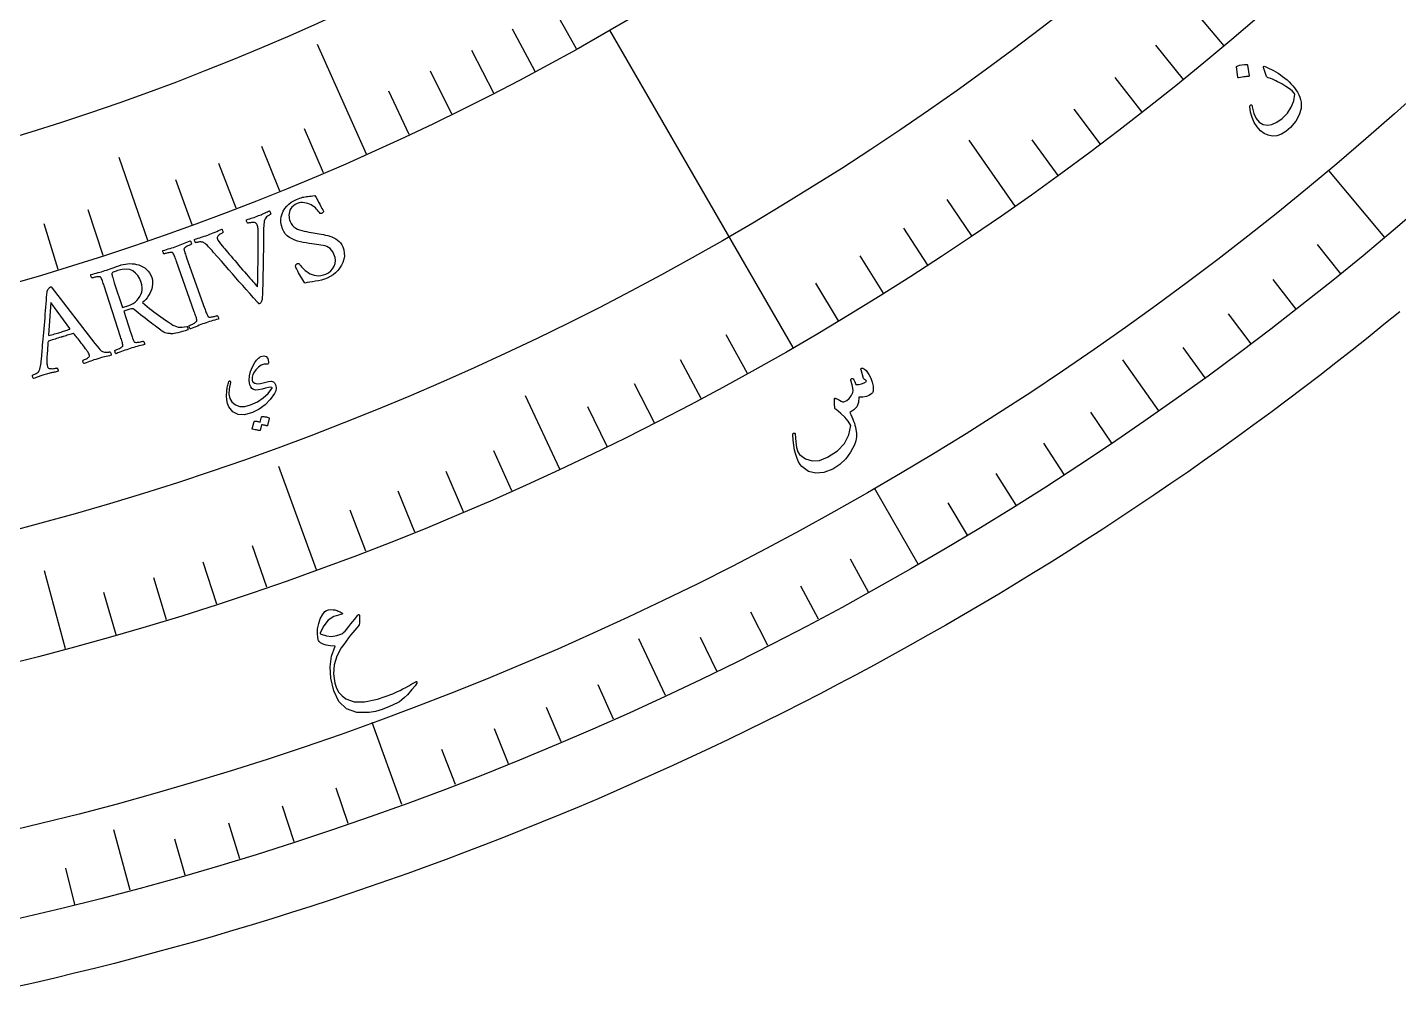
# Model space of a CAD drawing. Header units: millimetres. Extents: x -82 to 82, y -82 to 107.
# Drawn here: x 18.39 to 52.31, y -80.85 to -56.74 of the extents above; entities that cross this region are included whole.
import ezdxf

# ---------------------------------------------------------------- set-up
doc = ezdxf.new("R2010")
doc.units = ezdxf.units.MM
for name, color, linetype in [('CUT_OUTER', 1, 'Continuous'), ('ENGRAVE', 7, 'Continuous'), ('ENGRAVE_FINE', 8, 'Continuous'), ('TEXT', 5, 'Continuous')]:
    doc.layers.add(name, color=color, linetype=linetype)

msp = doc.modelspace()

# ---------------------------------------------------------------- linework, layer by layer
at = {"layer": 'CUT_OUTER'}
msp.add_lwpolyline([(52.3374, -63.7734), (51.9452, -64.0933), (51.5509, -64.4108), (51.1547, -64.7259), (50.7566, -65.0386), (50.3566, -65.3488), (49.9547, -65.6565), (49.5509, -65.9618), (49.1452, -66.2646), (48.7377, -66.5649), (48.3283, -66.8627), (47.9172, -67.158), (47.5042, -67.4507), (47.0894, -67.741), (46.6729, -68.0286), (46.2546, -68.3137), (45.8345, -68.5962), (45.4128, -68.8762), (44.9893, -69.1535), (44.5641, -69.4283), (44.1373, -69.7004), (43.7088, -69.9699), (43.2786, -70.2368), (42.8469, -70.501), (42.4135, -70.7626), (41.9785, -71.0215), (41.5419, -71.2778), (41.1038, -71.5313), (40.6641, -71.7822), (40.2229, -72.0303), (39.7802, -72.2758), (39.3359, -72.5185), (38.8902, -72.7585), (38.4431, -72.9958), (37.9944, -73.2303), (37.5444, -73.462), (37.0929, -73.691), (36.6401, -73.9172), (36.1858, -74.1406), (35.7302, -74.3613), (35.2733, -74.5791), (34.815, -74.7941), (34.3554, -75.0064), (33.8946, -75.2157), (33.4324, -75.4223), (32.969, -75.626), (32.5043, -75.8269), (32.0385, -76.0249), (31.5714, -76.2201), (31.1031, -76.4123), (30.6337, -76.6018), (30.1631, -76.7883), (29.6913, -76.9719), (29.2185, -77.1526), (28.7445, -77.3305), (28.2695, -77.5054), (27.7934, -77.6774), (27.3163, -77.8465), (26.8381, -78.0126), (26.3589, -78.1758), (25.8787, -78.3361), (25.3976, -78.4934), (24.9155, -78.6477), (24.4324, -78.7991), (23.9485, -78.9476), (23.4636, -79.093), (22.9779, -79.2355), (22.4913, -79.375), (22.0038, -79.5115), (21.5155, -79.645), (21.0264, -79.7756), (20.5365, -79.9031), (20.0459, -80.0276), (19.5544, -80.1491), (19.0623, -80.2675), (18.5694, -80.383), (18.0759, -80.4954)], dxfattribs=at)
at = {"layer": 'ENGRAVE'}
for points in [[(47.9921, -57.1948), (46.2421, -55.1092)], [(31.9703, -57.268), (30.9086, -55.3662)], [(37.3313, -64.6596), (32.7938, -56.8004)], [(26.7748, -59.8734), (25.5624, -57.1622)], [(42.8247, -61.1599), (41.6795, -59.5245)], [(21.3626, -62.011), (20.6532, -59.9517)], [(51.9694, -61.9347), (50.5773, -60.2757)], [(46.3737, -66.2284), (45.4864, -64.9613)], [(31.5537, -67.6672), (30.71, -65.8578)], [(25.5361, -70.1598), (24.6049, -67.6015)], [(40.425, -70.0182), (39.3422, -68.1427)], [(19.3241, -72.1184), (18.8073, -70.19)], [(34.1687, -73.275), (33.5149, -71.873)], [(27.6523, -75.9741), (26.9116, -73.9391)], [(20.9255, -78.0951), (20.5252, -76.6009)]]:
    msp.add_lwpolyline(points, dxfattribs=at)
for radius in [80.85, 80.85, 78.6844, 74.6625, 74.6625, 71.4862, 65.5875, 65.5875, 62.1225]:
    msp.add_circle((0, 0), radius, dxfattribs=at)
at = {"layer": 'ENGRAVE_FINE'}
for points in [[(30.9506, -57.8255), (30.3899, -56.7781)], [(29.9208, -58.3649), (29.3788, -57.3078)], [(46.9866, -58.0237), (46.3013, -57.1773)], [(28.8814, -58.8862), (28.3582, -57.8196)], [(45.9668, -58.8349), (45.2964, -57.9767)], [(27.8326, -59.3891), (27.3285, -58.3134)], [(44.933, -59.6281), (44.2776, -58.7584)], [(25.7084, -60.339), (25.2427, -59.2461)], [(24.6336, -60.7858), (24.1874, -59.6847)], [(43.8855, -60.4032), (43.2454, -59.5222)], [(23.5508, -61.2134), (23.1242, -60.1046)], [(22.4603, -61.6219), (22.0535, -60.5057)], [(41.7507, -61.898), (41.1418, -60.9952)], [(20.2579, -62.3806), (19.891, -61.2507)], [(19.1467, -62.7306), (18.7999, -61.5943)], [(40.6641, -62.6172), (40.071, -61.7039)], [(39.5651, -63.3174), (38.988, -62.3939)], [(50.8806, -62.8323), (50.2965, -62.111)], [(38.454, -63.9983), (37.8932, -63.0648)], [(49.7762, -63.7107), (49.2048, -62.9793)], [(48.6567, -64.5697), (48.0982, -63.8284)], [(36.1971, -65.3013), (35.6691, -64.3488)], [(47.5224, -65.409), (46.9769, -64.6582)], [(35.0519, -65.9231), (34.5407, -64.9615)], [(33.8961, -66.5248), (33.4017, -65.5545)], [(32.7299, -67.1062), (32.2525, -66.1274)], [(45.2107, -67.0277), (44.6917, -66.2582)], [(44.0341, -67.8065), (43.5286, -67.0281)], [(30.368, -68.2076), (29.925, -67.2127)], [(29.173, -68.7272), (28.7475, -67.7248)], [(42.844, -68.5647), (42.3521, -67.7776)], [(27.9691, -69.2259), (27.5611, -68.2162)], [(41.6408, -69.302), (41.1628, -68.5064)], [(26.7566, -69.7034), (26.3664, -68.6868)], [(24.3077, -70.5948), (23.9532, -69.5651)], [(23.072, -71.0083), (22.7355, -69.9726)], [(39.1969, -70.713), (38.7469, -69.9012)], [(21.8292, -71.4001), (21.5108, -70.3587)], [(20.5798, -71.7702), (20.2796, -70.7234)], [(37.9568, -71.3863), (37.521, -70.5668)], [(36.7051, -72.0379), (36.2838, -71.2109)], [(35.4423, -72.6675), (35.0354, -71.8333)], [(32.8847, -73.8602), (32.5072, -73.0123)], [(31.5906, -74.4228), (31.228, -73.5685)], [(30.2869, -74.9628), (29.9393, -74.1023)], [(28.974, -75.48), (28.6414, -74.6135)], [(26.3222, -76.4452), (26.02, -75.5676)], [(24.984, -76.8929), (24.6972, -76.0102)], [(23.6383, -77.3172), (23.3669, -76.4297)], [(22.2853, -77.718), (22.0295, -76.8258)], [(19.5594, -78.4484), (19.3349, -77.5479)]]:
    msp.add_lwpolyline(points, dxfattribs=at)
at = {"layer": 'TEXT'}
for points in [[(48.2988, -57.7108), (48.2992, -57.7056), (48.3017, -57.7006), (48.3063, -57.6958), (48.313, -57.6912), (48.3717, -57.6725), (48.4313, -57.66), (48.4917, -57.6535), (48.553, -57.6531), (48.5603, -57.6547), (48.5657, -57.6579), (48.5691, -57.6628), (48.5706, -57.6694), (48.6105, -57.9318), (48.6101, -57.9392), (48.6058, -57.9445), (48.5978, -57.9475), (48.586, -57.9484), (48.5759, -57.9492), (48.5601, -57.9507), (48.5388, -57.953), (48.5118, -57.9561), (48.4791, -57.9603), (48.4401, -57.9656), (48.3951, -57.9722), (48.3439, -57.98), (48.3365, -57.9803), (48.3314, -57.9787), (48.3285, -57.9753), (48.3279, -57.97)], [(49.0028, -57.702), (49.0542, -57.7243), (49.1065, -57.7488), (49.1597, -57.7755), (49.2139, -57.8043), (49.2688, -57.8358), (49.3246, -57.8704), (49.3813, -57.9083), (49.4387, -57.9494), (49.4942, -57.9918), (49.5468, -58.036), (49.5965, -58.0819), (49.6433, -58.1295), (49.6873, -58.179), (49.7286, -58.2306), (49.7672, -58.2842), (49.8032, -58.3398), (49.8369, -58.4017), (49.8631, -58.463), (49.882, -58.5238), (49.8935, -58.584), (49.8933, -58.7433), (49.8494, -58.902), (49.7615, -59.0598), (49.6297, -59.2166), (49.52, -59.313), (49.4095, -59.3801), (49.2982, -59.4181), (49.1864, -59.4268), (49.0803, -59.4067), (48.9819, -59.3619), (48.8909, -59.2925), (48.8074, -59.1986), (48.7359, -59.0852), (48.6823, -58.9637), (48.6465, -58.8343), (48.6285, -58.6968), (48.6289, -58.6791), (48.6329, -58.6661), (48.6403, -58.658), (48.6513, -58.6547), (48.6649, -58.6555), (48.6753, -58.6638), (48.6827, -58.6794), (48.6871, -58.7024), (48.7247, -58.8631), (48.7815, -58.989), (48.8577, -59.08), (48.9534, -59.1359), (49.0604, -59.1557), (49.1744, -59.1386), (49.2953, -59.0844), (49.4229, -58.9932), (49.5558, -58.8575), (49.6526, -58.7112), (49.7133, -58.5545), (49.738, -58.3876), (49.7374, -58.3829), (49.7351, -58.3773), (49.731, -58.3708), (49.7251, -58.3633), (49.6734, -58.3092), (49.6049, -58.2533), (49.5197, -58.1954), (49.4178, -58.1356), (49.3648, -58.107), (49.3148, -58.0808), (49.268, -58.0572), (49.2243, -58.036), (49.1836, -58.0176), (49.1461, -58.0022), (49.1115, -57.9898), (49.0801, -57.9804), (49.0643, -57.9749), (49.0521, -57.968), (49.0435, -57.9594), (49.0383, -57.9494), (48.9633, -57.7238), (48.9613, -57.7086), (48.9673, -57.7), (48.9811, -57.6977), (49.0028, -57.702)], [(25.0426, -60.9921), (25.0854, -60.9753), (25.1249, -60.9612), (25.1612, -60.95), (25.1943, -60.9416), (25.2262, -60.9349), (25.2587, -60.929), (25.292, -60.9239), (25.3261, -60.9195), (25.3625, -60.9151), (25.403, -60.9098), (25.4476, -60.9036), (25.4963, -60.8966), (25.5278, -60.9491), (25.5589, -61.0029), (25.5895, -61.058), (25.6195, -61.1144), (25.6474, -61.1679), (25.6711, -61.2143), (25.6909, -61.2536), (25.7066, -61.2857), (25.7093, -61.2926), (25.7083, -61.3), (25.7038, -61.3078), (25.6956, -61.3161), (25.686, -61.3239), (25.677, -61.3303), (25.6688, -61.3354), (25.6612, -61.3391), (25.6513, -61.3423), (25.642, -61.3437), (25.6331, -61.3431), (25.6246, -61.3406), (25.6088, -61.315), (25.5893, -61.2884), (25.5659, -61.2609), (25.5388, -61.2323), (25.5086, -61.2041), (25.476, -61.1778), (25.4411, -61.1534), (25.4038, -61.1307), (25.3646, -61.1109), (25.3241, -61.0948), (25.2822, -61.0825), (25.2389, -61.0739), (25.195, -61.0703), (25.1508, -61.073), (25.1066, -61.0819), (25.0622, -61.097), (25.0091, -61.1224), (24.9646, -61.1515), (24.9287, -61.1843), (24.9015, -61.2208), (24.8815, -61.2597), (24.8673, -61.2996), (24.859, -61.3406), (24.8565, -61.3826), (24.8586, -61.4243), (24.8642, -61.464), (24.8733, -61.502), (24.8858, -61.5382), (24.9117, -61.5915), (24.9431, -61.6371), (24.98, -61.6749), (25.0224, -61.7049), (25.0692, -61.7291), (25.119, -61.7494), (25.172, -61.7659), (25.2282, -61.7785), (25.286, -61.7892), (25.3443, -61.8003), (25.4029, -61.8115), (25.4618, -61.823), (25.5069, -61.8308), (25.5542, -61.8388), (25.6038, -61.8472), (25.6557, -61.8559), (25.7088, -61.8656), (25.7617, -61.8771), (25.8145, -61.8902), (25.8673, -61.9051), (25.9186, -61.9228), (25.9674, -61.9443), (26.0136, -61.9697), (26.0571, -61.9989), (26.0969, -62.0328), (26.1316, -62.072), (26.1613, -62.1165), (26.1859, -62.1663), (26.2122, -62.2437), (26.2257, -62.321), (26.2264, -62.3983), (26.2143, -62.4756), (26.1913, -62.5509), (26.1592, -62.6223), (26.1179, -62.6897), (26.0676, -62.7531), (26.0099, -62.8107), (25.9468, -62.861), (25.8781, -62.9037), (25.8039, -62.939), (25.7313, -62.9664), (25.6583, -62.9891), (25.5849, -63.0072), (25.5111, -63.0206), (25.4393, -63.0317), (25.3716, -63.0428), (25.308, -63.0539), (25.2484, -63.065), (25.2225, -63.025), (25.1965, -62.9834), (25.1705, -62.9401), (25.1444, -62.8951), (25.1194, -62.8505), (25.0962, -62.8086), (25.075, -62.7694), (25.0556, -62.7328), (25.0391, -62.7008), (25.0263, -62.6754), (25.0172, -62.6567), (25.0119, -62.6445), (25.0167, -62.6344), (25.0222, -62.6246), (25.0286, -62.6151), (25.0357, -62.606), (25.0436, -62.5977), (25.0521, -62.5905), (25.0613, -62.5846), (25.0713, -62.5798), (25.0839, -62.5767), (25.0953, -62.5779), (25.1054, -62.5834), (25.1142, -62.5933), (25.1289, -62.6136), (25.1475, -62.6367), (25.17, -62.6628), (25.1965, -62.6917), (25.2267, -62.7217), (25.2605, -62.7508), (25.2978, -62.7792), (25.3388, -62.8068), (25.3829, -62.8316), (25.4298, -62.8516), (25.4796, -62.8668), (25.5322, -62.8771), (25.5876, -62.8808), (25.6457, -62.8758), (25.7066, -62.8622), (25.7702, -62.8399), (25.835, -62.8065), (25.8905, -62.7634), (25.9369, -62.7105), (25.9739, -62.648), (25.9979, -62.5785), (26.0051, -62.5051), (25.9955, -62.4278), (25.9691, -62.3464), (25.9421, -62.2912), (25.9112, -62.2454), (25.8762, -62.2089), (25.8372, -62.1818), (25.7946, -62.1613), (25.749, -62.1447), (25.7003, -62.1318), (25.6485, -62.1228), (25.5942, -62.1157), (25.538, -62.1084), (25.4799, -62.1011), (25.4198, -62.0936), (25.3519, -62.0828), (25.2824, -62.0706), (25.2114, -62.0571), (25.1388, -62.0422), (25.0671, -62.0239), (24.9985, -62.0002), (24.9332, -61.9712), (24.8711, -61.9368), (24.8145, -61.8952), (24.7659, -61.845), (24.7253, -61.786), (24.6925, -61.7183), (24.6679, -61.6424), (24.6552, -61.5674), (24.6544, -61.4934), (24.6654, -61.4204), (24.6866, -61.3499), (24.7162, -61.2835), (24.7543, -61.221), (24.8008, -61.1626), (24.854, -61.1096), (24.9119, -61.0635), (24.9748, -61.0244), (25.0426, -60.9921)], [(22.8492, -61.8743), (22.8952, -61.8569), (22.9403, -61.8393), (22.9845, -61.8213), (23.0277, -61.803), (23.0702, -61.7847), (23.1125, -61.7667), (23.1545, -61.7489), (23.1961, -61.7315), (23.2013, -61.7379), (23.2066, -61.7474), (23.2121, -61.76), (23.2177, -61.7758), (23.2222, -61.7914), (23.2243, -61.8033), (23.2241, -61.8118), (23.2215, -61.8167), (23.2139, -61.82), (23.2029, -61.8258), (23.1885, -61.8338), (23.1705, -61.8443), (23.1514, -61.8565), (23.1334, -61.87), (23.1164, -61.8848), (23.1006, -61.9008), (23.0881, -61.9181), (23.0815, -61.9363), (23.0806, -61.9555), (23.0854, -61.9758), (23.0999, -62.0046), (23.1256, -62.0436), (23.1626, -62.0928), (23.2109, -62.152), (23.2368, -62.1826), (23.2667, -62.2178), (23.3007, -62.2576), (23.3387, -62.3021), (23.3797, -62.35), (23.4228, -62.4003), (23.4678, -62.4531), (23.5148, -62.5083), (23.5629, -62.5646), (23.6113, -62.6208), (23.6599, -62.6769), (23.7088, -62.733), (23.7567, -62.7879), (23.8026, -62.8405), (23.8464, -62.891), (23.8882, -62.9393), (23.9271, -62.9844), (23.9622, -63.0251), (23.9937, -63.0615), (24.0214, -63.0937), (24.0443, -63.1202), (24.0615, -63.1398), (24.0728, -63.1526), (24.0783, -63.1584), (24.0791, -63.1465), (24.0801, -63.1251), (24.0812, -63.0941), (24.0824, -63.0534), (24.0837, -63.0049), (24.085, -62.9503), (24.0862, -62.8896), (24.0874, -62.8227), (24.0885, -62.7509), (24.0896, -62.6755), (24.0908, -62.5965), (24.092, -62.5138), (24.0931, -62.4291), (24.0942, -62.3437), (24.0951, -62.2577), (24.0959, -62.1711), (24.0966, -62.0855), (24.0971, -62.0025), (24.0976, -61.922), (24.0979, -61.8441), (24.0978, -61.8149), (24.0967, -61.7851), (24.0945, -61.755), (24.0913, -61.7243), (24.0872, -61.6949), (24.0821, -61.6685), (24.076, -61.6449), (24.069, -61.6243), (24.0579, -61.6031), (24.0431, -61.5868), (24.0245, -61.5753), (24.0023, -61.5687), (23.9781, -61.5656), (23.954, -61.5646), (23.9299, -61.5657), (23.9058, -61.5689), (23.8835, -61.573), (23.8652, -61.577), (23.8507, -61.5807), (23.8401, -61.5841), (23.8332, -61.5814), (23.8264, -61.5746), (23.8197, -61.5637), (23.8131, -61.5488), (23.8078, -61.5329), (23.805, -61.5192), (23.8047, -61.5077), (23.807, -61.4985), (23.846, -61.4852), (23.8841, -61.4724), (23.9211, -61.4602), (23.9571, -61.4487), (23.9931, -61.4369), (24.0299, -61.4241), (24.0675, -61.4103), (24.106, -61.3955), (24.1375, -61.383), (24.1654, -61.3717), (24.1898, -61.3616), (24.2107, -61.3526), (24.2298, -61.3441), (24.2485, -61.3355), (24.2671, -61.3268), (24.2853, -61.318), (24.3046, -61.3087), (24.3259, -61.2985), (24.3495, -61.2874), (24.3752, -61.2755), (24.3804, -61.2819), (24.3858, -61.2917), (24.3912, -61.3049), (24.3968, -61.3214), (24.4013, -61.3375), (24.4037, -61.3494), (24.404, -61.3569), (24.4022, -61.3602), (24.3911, -61.3657), (24.3752, -61.3752), (24.3544, -61.3888), (24.3287, -61.4064), (24.3029, -61.4273), (24.2815, -61.4506), (24.2647, -61.4764), (24.2524, -61.5047), (24.2457, -61.5287), (24.2399, -61.5611), (24.2352, -61.6018), (24.2314, -61.6508), (24.2285, -61.7033), (24.2264, -61.7544), (24.2253, -61.804), (24.225, -61.8523), (24.2245, -61.9641), (24.2238, -62.0712), (24.2231, -62.1737), (24.2223, -62.2715), (24.2214, -62.3661), (24.2202, -62.4592), (24.2187, -62.5506), (24.2169, -62.6405), (24.2149, -62.7303), (24.2128, -62.8219), (24.2107, -62.9152), (24.2085, -63.0102), (24.206, -63.1087), (24.2028, -63.2125), (24.1989, -63.3217), (24.1944, -63.4361), (24.1921, -63.4667), (24.1875, -63.493), (24.1807, -63.5151), (24.1716, -63.5329), (24.1607, -63.5474), (24.1487, -63.5594), (24.1355, -63.5689), (24.1212, -63.5758), (24.1164, -63.5762), (24.1112, -63.5741), (24.1053, -63.5694), (24.099, -63.5622), (24.0926, -63.5544), (24.0867, -63.5478), (24.0813, -63.5426), (24.0764, -63.5386), (23.98, -63.4302), (23.8871, -63.3253), (23.7977, -63.224), (23.7117, -63.1261), (23.6271, -63.0297), (23.5419, -62.9323), (23.4562, -62.8341), (23.3699, -62.735), (23.2809, -62.6329), (23.1871, -62.5259), (23.0885, -62.4138), (22.9852, -62.2967), (22.9537, -62.2606), (22.9233, -62.2267), (22.8938, -62.1949), (22.8654, -62.1653), (22.8373, -62.1376), (22.8089, -62.1118), (22.7801, -62.0878), (22.751, -62.0656), (22.7381, -62.0575), (22.7227, -62.0515), (22.7047, -62.0478), (22.6843, -62.0462), (22.663, -62.0462), (22.6422, -62.0472), (22.622, -62.0493), (22.6024, -62.0525), (22.5844, -62.0561), (22.5691, -62.0595), (22.5564, -62.0629), (22.5463, -62.0661), (22.5441, -62.0641), (22.5404, -62.0569), (22.5353, -62.0445), (22.5288, -62.027), (22.5225, -62.0092), (22.5183, -61.9959), (22.5161, -61.9871), (22.516, -61.9828), (22.564, -61.9671), (22.6078, -61.9531), (22.6476, -61.9408), (22.6832, -61.9302), (22.7187, -61.9194), (22.7582, -61.9065), (22.8017, -61.8914), (22.8492, -61.8743)], [(22.0828, -62.1519), (22.1248, -62.1366), (22.166, -62.121), (22.2065, -62.105), (22.2462, -62.0886), (22.286, -62.0719), (22.3267, -62.055), (22.3684, -62.038), (22.4111, -62.0208), (22.4187, -62.026), (22.4254, -62.0341), (22.4313, -62.0451), (22.4364, -62.0588), (22.4402, -62.073), (22.4423, -62.0853), (22.4426, -62.0957), (22.4413, -62.1042), (22.4308, -62.1083), (22.4169, -62.1143), (22.3995, -62.1221), (22.3787, -62.1318), (22.3566, -62.1426), (22.3354, -62.1537), (22.3152, -62.1651), (22.2959, -62.1767), (22.2794, -62.1883), (22.2677, -62.1994), (22.2608, -62.2101), (22.2587, -62.2203), (22.2605, -62.2377), (22.2641, -62.2571), (22.2693, -62.2783), (22.2762, -62.3015), (22.2843, -62.3261), (22.293, -62.3518), (22.3022, -62.3786), (22.3121, -62.4064), (22.3137, -62.4109), (22.3153, -62.4153), (22.3169, -62.4198), (22.3185, -62.4243), (22.3201, -62.4287), (22.3217, -62.4332), (22.3233, -62.4377), (22.3249, -62.4422), (22.7695, -63.6857), (22.7711, -63.6902), (22.7727, -63.6946), (22.7743, -63.6991), (22.7759, -63.7036), (22.7775, -63.7081), (22.7791, -63.7125), (22.7807, -63.717), (22.7823, -63.7215), (22.7922, -63.7491), (22.802, -63.7754), (22.8114, -63.8003), (22.8205, -63.8238), (22.8297, -63.8455), (22.839, -63.8647), (22.8485, -63.8816), (22.8582, -63.8961), (22.8661, -63.9015), (22.8783, -63.9049), (22.8949, -63.9063), (22.9159, -63.9057), (22.9393, -63.9036), (22.963, -63.9002), (22.9872, -63.8956), (23.0118, -63.8898), (23.0347, -63.8837), (23.0536, -63.8785), (23.0685, -63.8741), (23.0795, -63.8704), (23.0861, -63.876), (23.0925, -63.8842), (23.0989, -63.895), (23.1051, -63.9083), (23.11, -63.9221), (23.1123, -63.9343), (23.1122, -63.9449), (23.1096, -63.9538), (23.064, -63.967), (23.0193, -63.98), (22.9757, -63.9929), (22.933, -64.0056), (22.8907, -64.0185), (22.848, -64.0322), (22.8049, -64.0466), (22.7614, -64.0617), (22.7192, -64.077), (22.6768, -64.093), (22.6342, -64.1097), (22.5914, -64.127), (22.5483, -64.1447), (22.5049, -64.1628), (22.4612, -64.1812), (22.4172, -64.1998), (22.4095, -64.1945), (22.4027, -64.1864), (22.3969, -64.1754), (22.392, -64.1616), (22.3884, -64.1474), (22.3865, -64.135), (22.3864, -64.1246), (22.3879, -64.1161), (22.3988, -64.112), (22.4131, -64.106), (22.4311, -64.0982), (22.4526, -64.0884), (22.4755, -64.0774), (22.4974, -64.0656), (22.5185, -64.053), (22.5387, -64.0397), (22.5558, -64.0268), (22.5677, -64.0153), (22.5743, -64.0051), (22.5758, -63.9964), (22.5744, -63.9753), (22.5707, -63.9521), (22.5648, -63.9266), (22.5567, -63.8991), (22.5471, -63.8699), (22.537, -63.8397), (22.5262, -63.8084), (22.5149, -63.7761), (22.0753, -62.5308), (22.0638, -62.4985), (22.0524, -62.4671), (22.0412, -62.4368), (22.0301, -62.4074), (22.0189, -62.3802), (22.0075, -62.3562), (21.9957, -62.3355), (21.9837, -62.318), (21.9768, -62.311), (21.9654, -62.3068), (21.9494, -62.3055), (21.9289, -62.3071), (21.9059, -62.3105), (21.8826, -62.3146), (21.8589, -62.3194), (21.8348, -62.325), (21.8125, -62.3306), (21.7941, -62.3355), (21.7795, -62.3396), (21.7688, -62.3431), (21.7624, -62.3373), (21.7561, -62.329), (21.75, -62.3182), (21.744, -62.3048), (21.7392, -62.2909), (21.7369, -62.2787), (21.737, -62.2682), (21.7396, -62.2593), (21.7838, -62.2457), (21.8278, -62.2323), (21.8714, -62.2191), (21.9147, -62.2063), (21.9576, -62.1934), (21.9999, -62.18), (22.0417, -62.1662), (22.0828, -62.1519)], [(20.709, -62.6164), (20.7586, -62.6023), (20.8102, -62.592), (20.864, -62.5855), (20.92, -62.5829), (20.9766, -62.5844), (21.0324, -62.5903), (21.0876, -62.6006), (21.1419, -62.6153), (21.1945, -62.6348), (21.2443, -62.6596), (21.2912, -62.6898), (21.3352, -62.7253), (21.3751, -62.7666), (21.4098, -62.8141), (21.4392, -62.8677), (21.4634, -62.9276), (21.4775, -62.9809), (21.4842, -63.0359), (21.4834, -63.0926), (21.475, -63.1511), (21.4603, -63.2096), (21.4405, -63.2665), (21.4155, -63.3218), (21.3853, -63.3754), (21.3512, -63.4258), (21.3143, -63.4712), (21.2747, -63.5116), (21.2323, -63.5471), (21.2919, -63.5975), (21.35, -63.6454), (21.4064, -63.691), (21.4614, -63.7341), (21.5159, -63.7758), (21.5711, -63.817), (21.6271, -63.8577), (21.6838, -63.898), (21.7425, -63.9389), (21.8045, -63.9819), (21.8698, -64.0269), (21.9384, -64.0738), (21.9841, -64.1021), (22.0294, -64.1246), (22.0743, -64.1414), (22.1187, -64.1525), (22.165, -64.1577), (22.2158, -64.1566), (22.2711, -64.1494), (22.3307, -64.136), (22.3381, -64.1416), (22.3442, -64.1506), (22.3489, -64.163), (22.3523, -64.1788), (22.3546, -64.1946), (22.3562, -64.2068), (22.3569, -64.2156), (22.3568, -64.2208), (22.2858, -64.2448), (22.2205, -64.2652), (22.1609, -64.2821), (22.1071, -64.2955), (22.0594, -64.3057), (22.0182, -64.313), (21.9833, -64.3175), (21.9549, -64.3192), (21.9359, -64.318), (21.9134, -64.3162), (21.8872, -64.3137), (21.8575, -64.3105), (21.8253, -64.3044), (21.7918, -64.2931), (21.757, -64.2766), (21.7208, -64.2549), (21.7048, -64.2438), (21.6832, -64.2283), (21.6559, -64.2085), (21.623, -64.1843), (21.5855, -64.1564), (21.5445, -64.1255), (21.5, -64.0916), (21.4521, -64.0546), (21.4015, -64.0155), (21.3494, -63.975), (21.2956, -63.9332), (21.2401, -63.89), (21.1844, -63.8462), (21.1296, -63.8028), (21.0758, -63.7596), (21.023, -63.7167), (21.0032, -63.7057), (20.9797, -63.7009), (20.9524, -63.7024), (20.9214, -63.7101), (20.7686, -63.7601), (20.9471, -64.3081), (20.9486, -64.3126), (20.9501, -64.3171), (20.9516, -64.3217), (20.953, -64.3262), (20.9545, -64.3307), (20.956, -64.3352), (20.9574, -64.3397), (20.9589, -64.3442), (20.9681, -64.3722), (20.9771, -64.3987), (20.9858, -64.4239), (20.9943, -64.4476), (21.0028, -64.4695), (21.0115, -64.4891), (21.0206, -64.5062), (21.0299, -64.521), (21.0376, -64.5266), (21.0497, -64.5303), (21.0663, -64.5322), (21.0872, -64.5322), (21.1107, -64.5307), (21.1345, -64.528), (21.1589, -64.5241), (21.1836, -64.519), (21.2066, -64.5136), (21.2257, -64.5089), (21.2407, -64.5049), (21.2518, -64.5016), (21.2582, -64.5074), (21.2644, -64.5157), (21.2705, -64.5267), (21.2763, -64.5402), (21.2808, -64.5541), (21.2828, -64.5664), (21.2824, -64.5769), (21.2795, -64.5858), (21.2335, -64.5977), (21.1885, -64.6095), (21.1445, -64.6211), (21.1015, -64.6325), (21.0588, -64.6442), (21.0158, -64.6567), (20.9723, -64.6699), (20.9284, -64.6838), (20.8858, -64.6979), (20.8429, -64.7126), (20.7998, -64.728), (20.7566, -64.7441), (20.713, -64.7607), (20.6691, -64.7775), (20.6249, -64.7946), (20.5803, -64.812), (20.5728, -64.8065), (20.5663, -64.7982), (20.5608, -64.787), (20.5563, -64.7731), (20.5531, -64.7587), (20.5516, -64.7464), (20.5517, -64.7359), (20.5535, -64.7275), (20.5644, -64.7237), (20.579, -64.7181), (20.5972, -64.7108), (20.619, -64.7017), (20.6421, -64.6913), (20.6644, -64.6801), (20.6858, -64.6682), (20.7064, -64.6555), (20.7238, -64.643), (20.736, -64.6318), (20.743, -64.6219), (20.7447, -64.6132), (20.7439, -64.5921), (20.7409, -64.5687), (20.7357, -64.5431), (20.7284, -64.5154), (20.7196, -64.4859), (20.7104, -64.4554), (20.7005, -64.4239), (20.6901, -64.3913), (20.2832, -63.1349), (20.2726, -63.1022), (20.2621, -63.0706), (20.2517, -63.0399), (20.2415, -63.0103), (20.2311, -62.9827), (20.2204, -62.9584), (20.2092, -62.9374), (20.1977, -62.9195), (20.191, -62.9123), (20.1797, -62.9079), (20.1637, -62.9061), (20.1432, -62.9071), (20.1202, -62.9098), (20.097, -62.9131), (20.0737, -62.9171), (20.0502, -62.9218), (20.0284, -62.9266), (20.0103, -62.9308), (19.9959, -62.9344), (19.9851, -62.9375), (19.9789, -62.9316), (19.9728, -62.9232), (19.967, -62.9121), (19.9614, -62.8986), (19.957, -62.8846), (19.9551, -62.8723), (19.9555, -62.8618), (19.9583, -62.853), (20.0028, -62.8406), (20.0469, -62.8286), (20.0904, -62.8169), (20.1334, -62.8055), (20.176, -62.794), (20.2182, -62.782), (20.2601, -62.7694), (20.3015, -62.7563), (20.345, -62.742), (20.3901, -62.7268), (20.4367, -62.7106), (20.4847, -62.6934), (20.5354, -62.6754), (20.5897, -62.6565), (20.6475, -62.6369), (20.709, -62.6164)], [(21.2032, -63.0458), (21.166, -62.9562), (21.1189, -62.8795), (21.0621, -62.8157), (20.9955, -62.7647), (20.9181, -62.7307), (20.8287, -62.7177), (20.7274, -62.7256), (20.614, -62.7544), (20.5991, -62.7595), (20.5807, -62.7661), (20.559, -62.7743), (20.5339, -62.784), (20.5104, -62.7946), (20.4932, -62.8056), (20.4826, -62.817), (20.4783, -62.8288), (20.4783, -62.8464), (20.481, -62.8683), (20.4866, -62.8945), (20.495, -62.9249), (20.5049, -62.9576), (20.5151, -62.9904), (20.5255, -63.0233), (20.5361, -63.0564), (20.7392, -63.6697), (20.8947, -63.6189), (20.9498, -63.5971), (21.0013, -63.5692), (21.0493, -63.535), (21.0938, -63.4947), (21.1333, -63.4495), (21.1663, -63.4005), (21.1929, -63.3478), (21.213, -63.2914), (21.225, -63.2323), (21.2274, -63.1717), (21.2201, -63.1095), (21.2032, -63.0458)], [(18.7368, -64.9107), (18.7373, -64.9055), (18.7387, -64.89), (18.741, -64.8641), (18.7442, -64.8278), (18.7482, -64.7827), (18.7527, -64.7302), (18.7577, -64.6703), (18.7631, -64.6031), (18.7692, -64.5301), (18.7758, -64.453), (18.783, -64.3718), (18.7908, -64.2866), (18.7988, -64.1986), (18.8065, -64.1095), (18.8141, -64.0193), (18.8213, -63.9278), (18.8284, -63.8366), (18.8354, -63.7474), (18.8422, -63.66), (18.8489, -63.5745), (18.8553, -63.4925), (18.8613, -63.4156), (18.867, -63.3437), (18.8723, -63.2768), (18.8762, -63.262), (18.8835, -63.2454), (18.8941, -63.227), (18.9079, -63.2067), (18.9228, -63.1878), (18.9364, -63.1734), (18.9487, -63.1635), (18.9597, -63.1581), (18.9624, -63.1574), (18.9647, -63.1571), (18.9664, -63.1571), (18.9676, -63.1574), (18.9689, -63.158), (18.9708, -63.1585), (18.9733, -63.1591), (18.9764, -63.1597), (20.0565, -64.5582), (20.1105, -64.6269), (20.1513, -64.678), (20.1787, -64.7118), (20.1927, -64.7281), (20.2071, -64.7413), (20.2248, -64.7521), (20.2458, -64.7607), (20.27, -64.767), (20.2956, -64.7714), (20.3206, -64.774), (20.3452, -64.7749), (20.3692, -64.7741), (20.3907, -64.7724), (20.4078, -64.7706), (20.4205, -64.7688), (20.4288, -64.7669), (20.4366, -64.7739), (20.4432, -64.7835), (20.4486, -64.7959), (20.4527, -64.8109), (20.4557, -64.8256), (20.4576, -64.8371), (20.4586, -64.8454), (20.4585, -64.8505), (20.4145, -64.8612), (20.3729, -64.8713), (20.3336, -64.8808), (20.2967, -64.8898), (20.2593, -64.8993), (20.2186, -64.9104), (20.1747, -64.9231), (20.1275, -64.9374), (20.0779, -64.9531), (20.0329, -64.9679), (19.9924, -64.982), (19.9565, -64.9952), (19.9206, -65.0088), (19.8805, -65.0239), (19.8359, -65.0405), (19.7871, -65.0585), (19.7796, -65.0529), (19.7732, -65.0446), (19.7678, -65.0334), (19.7635, -65.0194), (19.7607, -65.0049), (19.7599, -64.9923), (19.7611, -64.9816), (19.7643, -64.9728), (19.7798, -64.9674), (19.7986, -64.9594), (19.8209, -64.949), (19.8465, -64.9361), (19.8715, -64.9222), (19.8915, -64.9087), (19.9067, -64.8957), (19.917, -64.8831), (19.9202, -64.8742), (19.9211, -64.8636), (19.9197, -64.8512), (19.9162, -64.8369), (19.9101, -64.8213), (19.9, -64.8018), (19.886, -64.7782), (19.8681, -64.7507), (19.8472, -64.7203), (19.8244, -64.6883), (19.7996, -64.6546), (19.7729, -64.6192), (19.7453, -64.5832), (19.7179, -64.5478), (19.6907, -64.513), (19.6637, -64.4787), (19.638, -64.4462), (19.6146, -64.4167), (19.5936, -64.3902), (19.575, -64.3667), (19.5597, -64.3474), (19.5489, -64.3337), (19.5423, -64.3254), (19.5401, -64.3227), (19.5397, -64.3224), (19.5382, -64.3216), (19.5357, -64.3203), (19.5323, -64.3184), (19.5284, -64.3167), (19.5248, -64.3157), (19.5215, -64.3155), (19.5183, -64.316), (19.4939, -64.322), (19.467, -64.3291), (19.4376, -64.3374), (19.4056, -64.3468), (19.3729, -64.3567), (19.3413, -64.3662), (19.3109, -64.3753), (19.2816, -64.3841), (19.274, -64.3864), (19.2665, -64.3886), (19.2589, -64.3909), (19.2513, -64.3932), (19.244, -64.3954), (19.237, -64.3974), (19.2303, -64.3994), (19.2241, -64.4013), (19.1804, -64.4144), (19.1402, -64.4267), (19.1035, -64.4381), (19.0702, -64.4487), (19.0364, -64.4598), (18.9983, -64.4728), (18.9557, -64.4877), (18.9088, -64.5045), (18.9072, -64.5052), (18.9054, -64.5067), (18.9033, -64.5089), (18.9011, -64.5117), (18.899, -64.5145), (18.8975, -64.5164), (18.8966, -64.5176), (18.8963, -64.518), (18.896, -64.5222), (18.8951, -64.5349), (18.8936, -64.556), (18.8914, -64.5855), (18.8887, -64.6208), (18.8858, -64.6593), (18.8825, -64.701), (18.8789, -64.7458), (18.8754, -64.7915), (18.8724, -64.8356), (18.87, -64.878), (18.8681, -64.9188), (18.8662, -64.959), (18.8659, -64.9953), (18.8672, -65.0279), (18.8701, -65.0568), (18.8738, -65.0823), (18.8778, -65.1048), (18.8819, -65.1244), (18.8862, -65.1411), (18.8938, -65.1561), (18.9068, -65.1677), (18.9253, -65.1759), (18.9491, -65.1806), (18.9757, -65.1826), (19.0021, -65.1829), (19.0285, -65.1813), (19.0547, -65.1778), (19.0783, -65.1738), (19.097, -65.1704), (19.1106, -65.1676), (19.1192, -65.1655), (19.1235, -65.1693), (19.1283, -65.1765), (19.1336, -65.187), (19.1396, -65.2008), (19.1449, -65.2154), (19.1485, -65.2283), (19.1503, -65.2394), (19.1503, -65.2488), (19.1218, -65.2555), (19.0954, -65.2616), (19.0711, -65.2671), (19.0489, -65.2719), (19.0277, -65.2764), (19.0066, -65.2809), (18.9855, -65.2854), (18.9643, -65.2899), (18.9416, -65.2951), (18.9157, -65.3016), (18.8867, -65.3093), (18.8545, -65.3184), (18.8221, -65.328), (18.7926, -65.3371), (18.7658, -65.3458), (18.7418, -65.3542), (18.7192, -65.3623), (18.6966, -65.3704), (18.674, -65.3785), (18.6514, -65.3866), (18.6272, -65.3951), (18.6, -65.4045), (18.5697, -65.4148), (18.5363, -65.4259), (18.5323, -65.422), (18.5282, -65.4146), (18.5239, -65.4038), (18.5194, -65.3895), (18.5156, -65.3745), (18.5131, -65.3613), (18.5119, -65.35), (18.5122, -65.3406), (18.5281, -65.3351), (18.5484, -65.3266), (18.573, -65.315), (18.6019, -65.3003), (18.6298, -65.2838), (18.6516, -65.2667), (18.6672, -65.2492), (18.6767, -65.2312), (18.6903, -65.195), (18.7016, -65.1577), (18.7107, -65.1192), (18.7176, -65.0794), (18.7231, -65.0386), (18.7282, -64.9968), (18.7327, -64.9542), (18.7368, -64.9107)], [(18.9627, -63.5473), (18.9093, -64.3492), (18.9095, -64.3496), (18.9101, -64.3506), (18.9111, -64.3524), (18.9126, -64.3548), (18.9142, -64.3572), (18.9158, -64.3588), (18.9174, -64.3596), (18.9189, -64.3596), (18.9495, -64.3521), (18.9828, -64.3437), (19.0189, -64.3341), (19.0578, -64.3235), (19.0961, -64.3129), (19.1303, -64.3033), (19.1605, -64.2946), (19.1867, -64.2869), (19.2205, -64.2766), (19.2525, -64.2664), (19.2827, -64.2563), (19.3111, -64.2463), (19.3392, -64.2362), (19.3686, -64.2257), (19.3994, -64.2147), (19.4315, -64.2034), (19.434, -64.2021), (19.4358, -64.2), (19.4367, -64.1972), (19.4367, -64.1935), (19.4364, -64.19), (19.4361, -64.1875), (19.436, -64.186), (19.4359, -64.1855)], [(24.3115, -65.0688), (24.2417, -65.0712), (24.1723, -65.0961), (24.103, -65.1435), (24.0338, -65.2134), (23.9944, -65.2702), (23.9664, -65.331), (23.9499, -65.3957), (23.9449, -65.4643), (23.9466, -65.4771), (23.9508, -65.4895), (23.9576, -65.5014), (23.967, -65.513), (24.0127, -65.5429), (24.0754, -65.5551), (24.1552, -65.5495), (24.2519, -65.5261), (24.3471, -65.5018), (24.4201, -65.4947), (24.4711, -65.5048), (24.4999, -65.5322), (24.5279, -65.6016), (24.5374, -65.6691), (24.5282, -65.7349), (24.5004, -65.7988), (24.3924, -65.95), (24.265, -66.0787), (24.1181, -66.1849), (23.9521, -66.2685), (23.7578, -66.3237), (23.5958, -66.3179), (23.4662, -66.2514), (23.3692, -66.1243), (23.3387, -66.0465), (23.3199, -65.957), (23.3127, -65.8557), (23.3171, -65.7428), (23.321, -65.7104), (23.3257, -65.6788), (23.331, -65.6481), (23.337, -65.6182), (23.3438, -65.589), (23.3515, -65.5604), (23.36, -65.5322), (23.3693, -65.5045), (23.3753, -65.4923), (23.3822, -65.4858), (23.39, -65.4849), (23.3988, -65.4896), (23.4054, -65.4971), (23.4093, -65.5055), (23.4106, -65.5148), (23.4092, -65.5251), (23.3755, -65.6812), (23.3694, -65.8134), (23.3911, -65.9214), (23.4408, -66.0054), (23.5317, -66.0802), (23.6395, -66.1174), (23.7641, -66.1168), (23.9054, -66.0784), (24.0762, -66.0007), (24.2212, -65.9071), (24.3404, -65.7977), (24.4337, -65.6728), (24.4386, -65.6633), (24.4388, -65.6556), (24.4345, -65.6495), (24.4256, -65.6452), (24.395, -65.6424), (24.3461, -65.6485), (24.2788, -65.6636), (24.1931, -65.6876), (24.1047, -65.7083), (24.0329, -65.7125), (23.9779, -65.7002), (23.9396, -65.6713), (23.9121, -65.6311), (23.892, -65.5856), (23.8793, -65.5351), (23.874, -65.4793), (23.8804, -65.3637), (23.9062, -65.2499), (23.9512, -65.138), (24.0154, -65.028), (24.0332, -65.0009), (24.0512, -64.9765), (24.0694, -64.9548), (24.0877, -64.9357), (24.106, -64.9192), (24.1242, -64.9052), (24.1422, -64.8937), (24.1601, -64.8847), (24.2354, -64.8644), (24.2919, -64.8798), (24.3298, -64.9308), (24.349, -65.0176), (24.3484, -65.0431), (24.342, -65.0602), (24.3297, -65.0687), (24.3115, -65.0688)], [(39.0087, -65.2149), (39.0065, -65.201), (39.0074, -65.1896), (39.0115, -65.1806), (39.0188, -65.1741), (39.0302, -65.169), (39.0415, -65.1674), (39.0528, -65.1693), (39.0641, -65.1748), (39.0977, -65.1981), (39.1318, -65.2315), (39.1663, -65.2751), (39.2014, -65.3288), (39.2496, -65.4219), (39.2841, -65.5172), (39.3046, -65.6148), (39.3112, -65.7147), (39.3087, -65.7411), (39.3025, -65.7642), (39.2925, -65.7838), (39.2787, -65.8), (39.2185, -65.8414), (39.1444, -65.8705), (39.0566, -65.8873), (38.955, -65.8918), (38.9426, -66.0192), (38.9004, -66.1239), (38.8286, -66.2056), (38.7272, -66.2643), (38.7556, -66.3205), (38.7814, -66.3755), (38.8044, -66.4292), (38.8248, -66.4817), (38.8426, -66.5333), (38.8582, -66.5843), (38.8714, -66.6347), (38.8823, -66.6846), (38.8948, -66.7786), (38.8929, -66.8733), (38.8764, -66.9686), (38.8453, -67.0646), (38.7508, -67.2526), (38.6298, -67.4158), (38.4824, -67.5541), (38.3087, -67.6672), (38.0905, -67.7546), (37.8902, -67.7736), (37.7081, -67.7244), (37.5444, -67.6072), (37.5023, -67.5555), (37.4631, -67.4887), (37.4266, -67.4067), (37.3928, -67.3095), (37.3636, -67.1987), (37.3422, -67.0784), (37.3287, -66.9486), (37.3229, -66.8093), (37.3235, -66.8), (37.3261, -66.7922), (37.3308, -66.7857), (37.3376, -66.7806), (37.3453, -66.7772), (37.3527, -66.7756), (37.3599, -66.7758), (37.3668, -66.7779), (37.3735, -66.783), (37.3784, -66.7894), (37.3815, -66.7973), (37.3829, -66.8066), (37.3939, -66.9901), (37.4152, -67.1341), (37.4469, -67.2387), (37.4891, -67.3037), (37.6384, -67.4156), (37.8033, -67.4653), (37.9837, -67.4526), (38.1793, -67.3774), (38.4223, -67.2181), (38.5989, -67.0331), (38.7091, -66.8227), (38.7528, -66.5875), (38.6921, -66.4845), (38.6116, -66.3852), (38.5113, -66.2896), (38.3914, -66.1977), (38.378, -66.1891), (38.3682, -66.1801), (38.3621, -66.1707), (38.3597, -66.1609), (38.3569, -66.1241), (38.3544, -66.0895), (38.3523, -66.057), (38.3506, -66.0266), (38.3495, -65.9988), (38.3491, -65.9737), (38.3494, -65.9514), (38.3505, -65.9319), (38.3524, -65.9228), (38.3566, -65.9171), (38.3632, -65.9148), (38.3721, -65.9158), (38.3774, -65.9175), (38.3851, -65.9204), (38.3952, -65.9244), (38.4077, -65.9296), (38.4223, -65.9362), (38.4386, -65.9444), (38.4568, -65.9541), (38.4767, -65.9653), (38.5161, -65.9863), (38.547, -66.0002), (38.5695, -66.0069), (38.5835, -66.0065), (38.6536, -65.973), (38.7137, -65.9225), (38.7637, -65.8548), (38.8036, -65.7701), (38.81, -65.7257), (38.8046, -65.6622), (38.7875, -65.5797), (38.7587, -65.4781), (38.756, -65.4685), (38.7559, -65.459), (38.7586, -65.4496), (38.7639, -65.4404), (38.7696, -65.4331), (38.7762, -65.4279), (38.7837, -65.4248), (38.7919, -65.4238), (38.8111, -65.434), (38.8327, -65.462), (38.8565, -65.5076), (38.8826, -65.571), (38.953, -65.5721), (39.0205, -65.5602), (39.0849, -65.5352), (39.1464, -65.4972), (39.1344, -65.4789), (39.123, -65.4652), (39.112, -65.4559), (39.1016, -65.4511), (39.0906, -65.4472), (39.0822, -65.4418), (39.0763, -65.4349), (39.073, -65.4264)], [(24.1795, -66.3778), (24.181, -66.3745), (24.1839, -66.3718), (24.1881, -66.3698), (24.1937, -66.3683), (24.2155, -66.3684), (24.2369, -66.3694), (24.258, -66.3714), (24.2788, -66.3743), (24.2994, -66.3782), (24.32, -66.3832), (24.3406, -66.3893), (24.3612, -66.3965), (24.3657, -66.3993), (24.3685, -66.4031), (24.3698, -66.4076), (24.3695, -66.4131), (24.3291, -66.5937), (24.3272, -66.5966), (24.3234, -66.598), (24.3177, -66.5979), (24.3101, -66.5963), (24.3045, -66.5943), (24.2957, -66.592), (24.2838, -66.5893), (24.2687, -66.5863), (24.2503, -66.5829), (24.2283, -66.5789), (24.2029, -66.5745), (24.1739, -66.5695), (24.1406, -66.7102), (24.1385, -66.7149), (24.1344, -66.7174), (24.1283, -66.7175), (24.1203, -66.7154), (24.1134, -66.7135), (24.1026, -66.7109), (24.0879, -66.7075), (24.0694, -66.7033), (24.0467, -66.6984), (24.0196, -66.6929), (23.9882, -66.6868), (23.9524, -66.68), (23.9483, -66.6783), (23.9459, -66.6758), (23.9453, -66.6728), (23.9463, -66.6692), (23.9916, -66.4939), (23.9932, -66.4906), (23.9961, -66.4879), (24.0003, -66.4858), (24.0059, -66.4844), (24.0241, -66.4837), (24.0422, -66.484), (24.0601, -66.4854), (24.0778, -66.4878), (24.0953, -66.491), (24.1126, -66.4951), (24.1295, -66.4999), (24.1462, -66.5055)], [(25.7457, -71.1928), (25.7849, -71.1651), (25.8325, -71.1487), (25.8884, -71.1434), (25.9527, -71.1493), (25.9869, -71.156), (26.0188, -71.1636), (26.0486, -71.1723), (26.0762, -71.1819), (26.1016, -71.1924), (26.1246, -71.2034), (26.1454, -71.2152), (26.1638, -71.2276), (26.178, -71.241), (26.1784, -71.2524), (26.1651, -71.2616), (26.138, -71.2688), (25.9678, -71.3183), (25.8269, -71.4106), (25.715, -71.546), (25.632, -71.7246), (25.6314, -71.7345), (25.6348, -71.7434), (25.6421, -71.7512), (25.6534, -71.7581), (25.783, -71.7983), (25.9118, -71.8094), (26.0397, -71.7913), (26.1665, -71.7439), (26.1877, -71.731), (26.2132, -71.7094), (26.2431, -71.6791), (26.2773, -71.64), (26.3375, -71.5638), (26.3907, -71.4966), (26.4367, -71.4382), (26.4758, -71.3888), (26.5078, -71.3483), (26.5328, -71.3168), (26.5509, -71.2941), (26.562, -71.2805), (26.5799, -71.2664), (26.593, -71.2681), (26.6012, -71.2855), (26.6047, -71.3186), (26.6042, -71.4091), (26.5999, -71.4779), (26.5919, -71.525), (26.5801, -71.5504), (26.5328, -71.599), (26.4838, -71.6532), (26.433, -71.713), (26.3804, -71.7783), (26.3259, -71.8492), (26.2696, -71.9256), (26.2115, -72.0076), (26.1515, -72.0951), (26.0405, -72.2983), (25.9771, -72.512), (25.9617, -72.7366), (25.9945, -72.9719), (26.0348, -73.092), (26.0936, -73.1961), (26.1708, -73.284), (26.2665, -73.3558), (26.467, -73.4259), (26.7268, -73.4289), (27.0453, -73.3642), (27.4221, -73.231), (27.4787, -73.2058), (27.5391, -73.1775), (27.6034, -73.1461), (27.6717, -73.1115), (27.7435, -73.0737), (27.8188, -73.0326), (27.8974, -72.988), (27.9793, -72.9401), (27.9938, -72.9327), (28.0053, -72.9293), (28.0139, -72.9298), (28.0195, -72.9343), (28.0163, -72.9678), (27.9763, -73.0322), (27.8995, -73.1274), (27.7857, -73.2532), (27.7146, -73.3253), (27.6504, -73.3832), (27.593, -73.4269), (27.5424, -73.4564), (27.3468, -73.5462), (27.1648, -73.616), (26.9968, -73.6659), (26.8427, -73.696), (26.5316, -73.6955), (26.2812, -73.6046), (26.0918, -73.4239), (25.963, -73.1539), (25.8908, -72.848), (25.8724, -72.5621), (25.9074, -72.2962), (25.9955, -72.0501), (25.8778, -72.0414), (25.7789, -72.025), (25.6988, -72.001), (25.6374, -71.9695), (25.6185, -71.9547), (25.6028, -71.9367), (25.5904, -71.9157), (25.5812, -71.8915), (25.5674, -71.8224), (25.5602, -71.755), (25.5594, -71.6892), (25.565, -71.6251), (25.5921, -71.4904), (25.6312, -71.3734), (25.6824, -71.2742), (25.7457, -71.1928)]]:
    msp.add_lwpolyline(points, close=True, dxfattribs=at)

doc.saveas('drawing.dxf')
